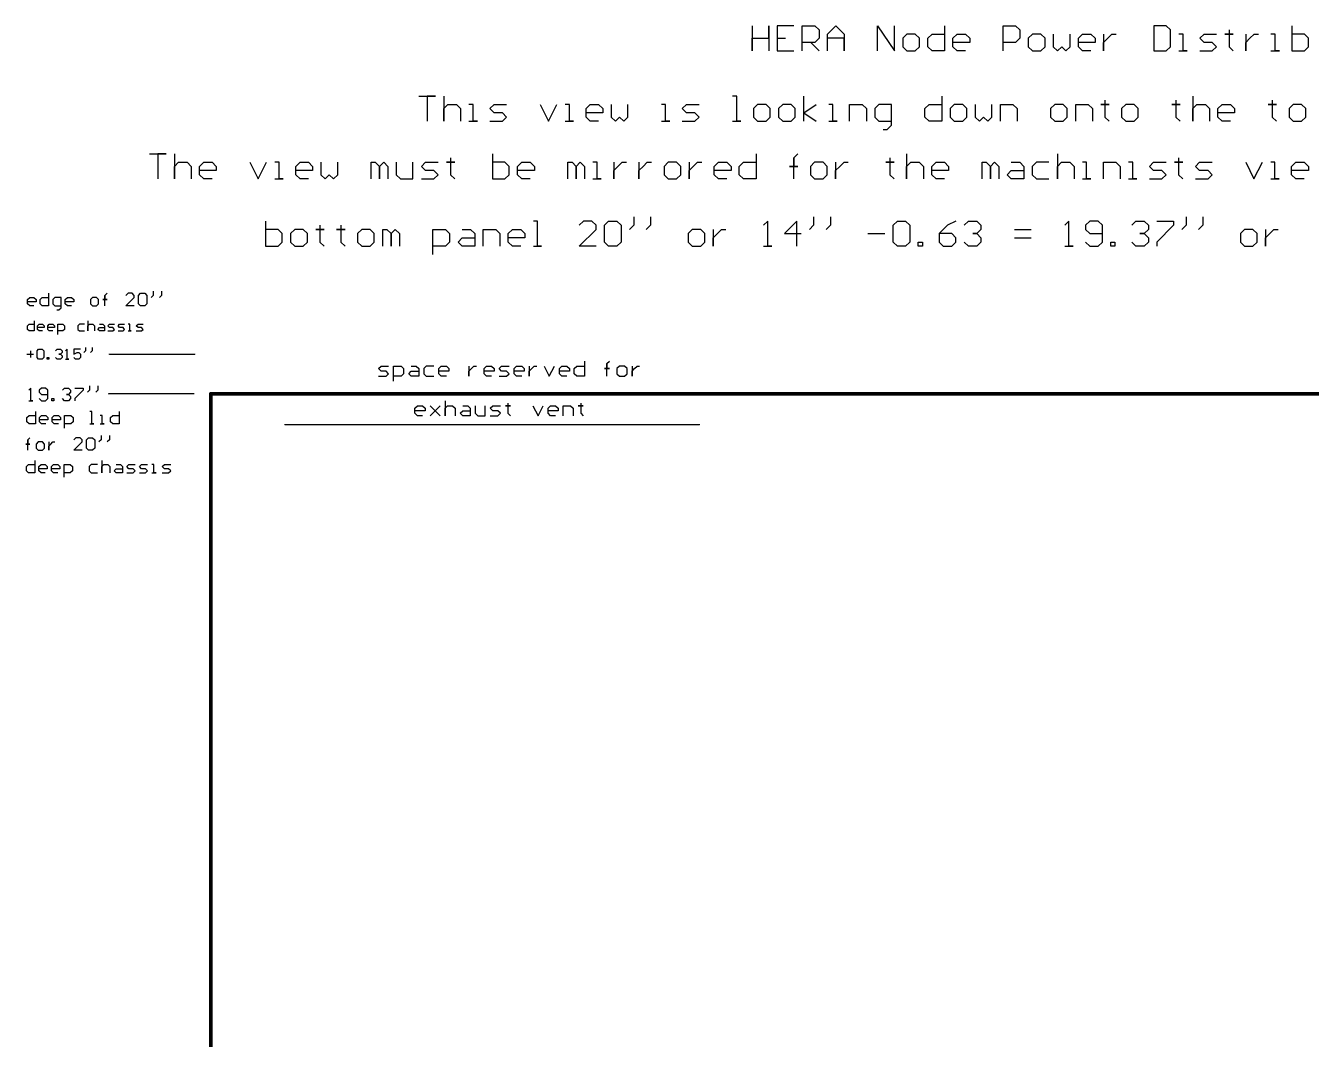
# Model space of a CAD drawing. Extents: x 0.1 to 22.4, y 0.2 to 24.3.
# Drawn here: x 0.53 to 10.76, y 16.23 to 24.3 of the extents above; entities that cross this region are included whole.
import ezdxf

# ---------------------------------------------------------------- set-up
doc = ezdxf.new("R2010")
doc.units = 0
doc.header["$MEASUREMENT"] = 0
doc.layers.add('MECHANICAL1', color=6, linetype='CONTINUOUS')
doc.layers.add('TOPOVERLAY', color=2, linetype='CONTINUOUS')

msp = doc.modelspace()

# ---------------------------------------------------------------- linework, layer by layer
at = {"layer": 'MECHANICAL1'}
for p, q in [((6.31, 24.3), (6.31, 24.1)), ((6.443, 24.2), (6.443, 24.3)), ((6.443, 24.3), (6.443, 24.1)), ((6.643, 24.3), (6.51, 24.3)), ((6.51, 24.3), (6.51, 24.1)), ((6.71, 24.1), (6.71, 24.3)), ((6.71, 24.3), (6.81, 24.3)), ((6.81, 24.3), (6.843, 24.267)), ((6.843, 24.267), (6.843, 24.2)), ((6.91, 24.233), (6.976, 24.3)), ((6.976, 24.3), (7.043, 24.233)), ((7.31, 24.1), (7.31, 24.3)), ((7.31, 24.3), (7.443, 24.1)), ((7.443, 24.1), (7.443, 24.3)), ((7.843, 24.3), (7.843, 24.1)), ((8.309, 24.1), (8.309, 24.3)), ((8.309, 24.3), (8.409, 24.3)), ((8.409, 24.3), (8.443, 24.267)), ((8.443, 24.267), (8.443, 24.2)), ((9.509, 24.3), (9.509, 24.1)), ((9.609, 24.3), (9.509, 24.3)), ((9.642, 24.267), (9.609, 24.3)), ((9.642, 24.133), (9.642, 24.267)), ((10.109, 24.267), (10.109, 24.233)), ((10.609, 24.3), (10.609, 24.1)), ((6.31, 24.1), (6.31, 24.2)), ((6.31, 24.2), (6.443, 24.2)), ((6.51, 24.2), (6.577, 24.2)), ((6.81, 24.167), (6.71, 24.167)), ((6.777, 24.167), (6.843, 24.1)), ((6.843, 24.2), (6.81, 24.167)), ((6.91, 24.1), (6.91, 24.233)), ((7.043, 24.2), (6.91, 24.2)), ((7.043, 24.233), (7.043, 24.1)), ((7.043, 24.1), (7.043, 24.2)), ((7.543, 24.233), (7.51, 24.2)), ((7.51, 24.2), (7.51, 24.133)), ((7.61, 24.233), (7.543, 24.233)), ((7.643, 24.2), (7.61, 24.233)), ((7.643, 24.133), (7.643, 24.2)), ((7.71, 24.2), (7.743, 24.233)), ((7.71, 24.133), (7.71, 24.2)), ((7.743, 24.233), (7.843, 24.233)), ((7.909, 24.2), (7.943, 24.233)), ((7.909, 24.133), (7.909, 24.2)), ((8.043, 24.167), (7.909, 24.167)), ((7.943, 24.233), (8.009, 24.233)), ((8.009, 24.233), (8.043, 24.2)), ((8.043, 24.2), (8.043, 24.167)), ((8.409, 24.167), (8.309, 24.167)), ((8.443, 24.2), (8.409, 24.167)), ((8.543, 24.233), (8.509, 24.2)), ((8.509, 24.2), (8.509, 24.133)), ((8.609, 24.233), (8.543, 24.233)), ((8.643, 24.2), (8.609, 24.233)), ((8.643, 24.133), (8.643, 24.2)), ((8.709, 24.233), (8.709, 24.133)), ((8.843, 24.133), (8.843, 24.233)), ((8.909, 24.2), (8.942, 24.233)), ((8.909, 24.133), (8.909, 24.2)), ((9.042, 24.167), (8.909, 24.167)), ((8.942, 24.233), (9.009, 24.233)), ((9.009, 24.233), (9.042, 24.2)), ((9.042, 24.2), (9.042, 24.167)), ((9.109, 24.233), (9.109, 24.1)), ((9.109, 24.167), (9.142, 24.2)), ((9.109, 24.1), (9.109, 24.167)), ((9.142, 24.2), (9.176, 24.233)), ((9.176, 24.233), (9.209, 24.233)), ((9.742, 24.233), (9.709, 24.233)), ((9.742, 24.1), (9.742, 24.233)), ((9.876, 24.2), (9.909, 24.233)), ((9.909, 24.167), (9.876, 24.2)), ((9.909, 24.233), (10.009, 24.233)), ((9.975, 24.167), (9.909, 24.167)), ((10.009, 24.133), (9.975, 24.167)), ((10.109, 24.233), (10.075, 24.233)), ((10.075, 24.233), (10.142, 24.233)), ((10.142, 24.233), (10.109, 24.233)), ((10.109, 24.233), (10.109, 24.133)), ((10.242, 24.233), (10.242, 24.1)), ((10.242, 24.167), (10.275, 24.2)), ((10.242, 24.1), (10.242, 24.167)), ((10.275, 24.2), (10.309, 24.233)), ((10.309, 24.233), (10.342, 24.233)), ((10.475, 24.233), (10.442, 24.233)), ((10.475, 24.1), (10.475, 24.233)), ((10.709, 24.233), (10.609, 24.233)), ((10.742, 24.2), (10.709, 24.233)), ((10.742, 24.167), (10.742, 24.2)), ((10.742, 24.133), (10.742, 24.167)), ((6.51, 24.1), (6.643, 24.1)), ((7.51, 24.133), (7.543, 24.1)), ((7.543, 24.1), (7.61, 24.1)), ((7.61, 24.1), (7.643, 24.133)), ((7.743, 24.1), (7.71, 24.133)), ((7.843, 24.1), (7.743, 24.1)), ((7.943, 24.1), (7.909, 24.133)), ((8.009, 24.1), (7.943, 24.1)), ((8.509, 24.133), (8.543, 24.1)), ((8.543, 24.1), (8.609, 24.1)), ((8.609, 24.1), (8.643, 24.133)), ((8.709, 24.133), (8.743, 24.1)), ((8.743, 24.1), (8.776, 24.133)), ((8.776, 24.133), (8.809, 24.1)), ((8.809, 24.1), (8.843, 24.133)), ((8.942, 24.1), (8.909, 24.133)), ((9.009, 24.1), (8.942, 24.1)), ((9.509, 24.1), (9.609, 24.1)), ((9.609, 24.1), (9.642, 24.133)), ((9.709, 24.1), (9.776, 24.1)), ((9.776, 24.1), (9.742, 24.1)), ((9.876, 24.1), (9.975, 24.1)), ((9.975, 24.1), (10.009, 24.133)), ((10.109, 24.133), (10.142, 24.1)), ((10.442, 24.1), (10.509, 24.1)), ((10.509, 24.1), (10.475, 24.1)), ((10.609, 24.1), (10.709, 24.1)), ((10.709, 24.1), (10.742, 24.133)), ((3.655, 23.74), (3.788, 23.74)), ((3.788, 23.74), (3.722, 23.74)), ((3.722, 23.74), (3.722, 23.54)), ((3.855, 23.74), (3.855, 23.54)), ((3.855, 23.64), (3.888, 23.673)), ((3.888, 23.673), (3.955, 23.673)), ((3.955, 23.673), (3.988, 23.64)), ((4.088, 23.673), (4.055, 23.673)), ((4.088, 23.54), (4.088, 23.673)), ((4.221, 23.64), (4.255, 23.673)), ((4.255, 23.673), (4.355, 23.673)), ((4.621, 23.673), (4.688, 23.54)), ((4.688, 23.54), (4.755, 23.673)), ((4.855, 23.673), (4.821, 23.673)), ((4.855, 23.54), (4.855, 23.673)), ((4.988, 23.64), (5.021, 23.673)), ((5.021, 23.673), (5.088, 23.673)), ((5.088, 23.673), (5.121, 23.64)), ((5.188, 23.673), (5.188, 23.573)), ((5.321, 23.573), (5.321, 23.673)), ((5.621, 23.673), (5.588, 23.673)), ((5.621, 23.54), (5.621, 23.673)), ((5.754, 23.64), (5.788, 23.673)), ((5.788, 23.673), (5.888, 23.673)), ((6.188, 23.74), (6.154, 23.74)), ((6.188, 23.54), (6.188, 23.74)), ((6.354, 23.673), (6.321, 23.64)), ((6.421, 23.673), (6.354, 23.673)), ((6.454, 23.64), (6.421, 23.673)), ((6.554, 23.673), (6.521, 23.64)), ((6.621, 23.673), (6.554, 23.673)), ((6.654, 23.64), (6.621, 23.673)), ((6.721, 23.54), (6.721, 23.74)), ((6.721, 23.607), (6.821, 23.673)), ((6.954, 23.673), (6.921, 23.673)), ((6.954, 23.54), (6.954, 23.673)), ((7.087, 23.54), (7.087, 23.673)), ((7.087, 23.673), (7.187, 23.673)), ((7.187, 23.673), (7.221, 23.64)), ((7.32, 23.673), (7.287, 23.64)), ((7.42, 23.673), (7.32, 23.673)), ((7.42, 23.507), (7.42, 23.673)), ((7.687, 23.64), (7.72, 23.673)), ((7.72, 23.673), (7.82, 23.673)), ((7.82, 23.74), (7.82, 23.54)), ((7.92, 23.673), (7.887, 23.64)), ((7.987, 23.673), (7.92, 23.673)), ((8.02, 23.64), (7.987, 23.673)), ((8.087, 23.673), (8.087, 23.573)), ((8.22, 23.573), (8.22, 23.673)), ((8.287, 23.54), (8.287, 23.673)), ((8.287, 23.673), (8.387, 23.673)), ((8.387, 23.673), (8.42, 23.64)), ((8.72, 23.673), (8.687, 23.64)), ((8.787, 23.673), (8.72, 23.673)), ((8.82, 23.64), (8.787, 23.673)), ((8.887, 23.54), (8.887, 23.673)), ((8.887, 23.673), (8.987, 23.673)), ((8.987, 23.673), (9.02, 23.64)), ((9.12, 23.673), (9.087, 23.673)), ((9.087, 23.673), (9.153, 23.673)), ((9.12, 23.707), (9.12, 23.673)), ((9.153, 23.673), (9.12, 23.673)), ((9.12, 23.673), (9.12, 23.573)), ((9.287, 23.673), (9.253, 23.64)), ((9.353, 23.673), (9.287, 23.673)), ((9.386, 23.64), (9.353, 23.673)), ((9.686, 23.673), (9.653, 23.673)), ((9.653, 23.673), (9.72, 23.673)), ((9.686, 23.707), (9.686, 23.673)), ((9.72, 23.673), (9.686, 23.673)), ((9.686, 23.673), (9.686, 23.573)), ((9.82, 23.74), (9.82, 23.54)), ((9.82, 23.64), (9.853, 23.673)), ((9.853, 23.673), (9.92, 23.673)), ((9.92, 23.673), (9.953, 23.64)), ((10.02, 23.64), (10.053, 23.673)), ((10.053, 23.673), (10.12, 23.673)), ((10.12, 23.673), (10.153, 23.64)), ((10.453, 23.673), (10.419, 23.673)), ((10.419, 23.673), (10.486, 23.673)), ((10.453, 23.707), (10.453, 23.673)), ((10.486, 23.673), (10.453, 23.673)), ((10.453, 23.673), (10.453, 23.573)), ((10.619, 23.673), (10.586, 23.64)), ((10.686, 23.673), (10.619, 23.673)), ((10.719, 23.64), (10.686, 23.673)), ((3.855, 23.54), (3.855, 23.64)), ((3.988, 23.64), (3.988, 23.54)), ((4.255, 23.607), (4.221, 23.64)), ((4.321, 23.607), (4.255, 23.607)), ((4.355, 23.573), (4.321, 23.607)), ((4.321, 23.54), (4.355, 23.573)), ((4.988, 23.573), (4.988, 23.64)), ((5.121, 23.607), (4.988, 23.607)), ((5.021, 23.54), (4.988, 23.573)), ((5.121, 23.64), (5.121, 23.607)), ((5.188, 23.573), (5.221, 23.54)), ((5.221, 23.54), (5.254, 23.573)), ((5.254, 23.573), (5.288, 23.54)), ((5.288, 23.54), (5.321, 23.573)), ((5.788, 23.607), (5.754, 23.64)), ((5.854, 23.607), (5.788, 23.607)), ((5.888, 23.573), (5.854, 23.607)), ((5.854, 23.54), (5.888, 23.573)), ((6.321, 23.64), (6.321, 23.573)), ((6.321, 23.573), (6.354, 23.54)), ((6.421, 23.54), (6.454, 23.573)), ((6.454, 23.573), (6.454, 23.64)), ((6.521, 23.64), (6.521, 23.573)), ((6.521, 23.573), (6.554, 23.54)), ((6.621, 23.54), (6.654, 23.573)), ((6.654, 23.573), (6.654, 23.64)), ((6.721, 23.607), (6.821, 23.54)), ((7.221, 23.64), (7.221, 23.54)), ((7.287, 23.64), (7.287, 23.573)), ((7.287, 23.573), (7.32, 23.54)), ((7.687, 23.573), (7.687, 23.64)), ((7.72, 23.54), (7.687, 23.573)), ((7.887, 23.64), (7.887, 23.573)), ((7.887, 23.573), (7.92, 23.54)), ((7.987, 23.54), (8.02, 23.573)), ((8.02, 23.573), (8.02, 23.64)), ((8.087, 23.573), (8.12, 23.54)), ((8.12, 23.54), (8.154, 23.573)), ((8.154, 23.573), (8.187, 23.54)), ((8.187, 23.54), (8.22, 23.573)), ((8.42, 23.64), (8.42, 23.54)), ((8.687, 23.64), (8.687, 23.573)), ((8.687, 23.573), (8.72, 23.54)), ((8.787, 23.54), (8.82, 23.573)), ((8.82, 23.573), (8.82, 23.64)), ((9.02, 23.64), (9.02, 23.54)), ((9.12, 23.573), (9.153, 23.54)), ((9.253, 23.64), (9.253, 23.573)), ((9.253, 23.573), (9.287, 23.54)), ((9.353, 23.54), (9.386, 23.573)), ((9.386, 23.573), (9.386, 23.64)), ((9.686, 23.573), (9.72, 23.54)), ((9.82, 23.54), (9.82, 23.64)), ((9.953, 23.64), (9.953, 23.54)), ((10.02, 23.573), (10.02, 23.64)), ((10.153, 23.607), (10.02, 23.607)), ((10.053, 23.54), (10.02, 23.573)), ((10.153, 23.64), (10.153, 23.607)), ((10.453, 23.573), (10.486, 23.54)), ((10.586, 23.64), (10.586, 23.573)), ((10.586, 23.573), (10.619, 23.54)), ((10.686, 23.54), (10.719, 23.573)), ((10.719, 23.573), (10.719, 23.64)), ((4.055, 23.54), (4.122, 23.54)), ((4.122, 23.54), (4.088, 23.54)), ((4.221, 23.54), (4.321, 23.54)), ((4.821, 23.54), (4.888, 23.54)), ((4.888, 23.54), (4.855, 23.54)), ((5.088, 23.54), (5.021, 23.54)), ((5.588, 23.54), (5.654, 23.54)), ((5.654, 23.54), (5.621, 23.54)), ((5.754, 23.54), (5.854, 23.54)), ((6.154, 23.54), (6.221, 23.54)), ((6.221, 23.54), (6.188, 23.54)), ((6.354, 23.54), (6.421, 23.54)), ((6.554, 23.54), (6.621, 23.54)), ((6.921, 23.54), (6.987, 23.54)), ((6.987, 23.54), (6.954, 23.54)), ((7.32, 23.54), (7.42, 23.54)), ((7.354, 23.473), (7.387, 23.473)), ((7.387, 23.473), (7.42, 23.507)), ((7.82, 23.54), (7.72, 23.54)), ((7.92, 23.54), (7.987, 23.54)), ((8.72, 23.54), (8.787, 23.54)), ((9.287, 23.54), (9.353, 23.54)), ((10.12, 23.54), (10.053, 23.54)), ((10.619, 23.54), (10.686, 23.54)), ((1.51, 23.28), (1.643, 23.28)), ((1.643, 23.28), (1.577, 23.28)), ((1.577, 23.28), (1.577, 23.08)), ((1.71, 23.28), (1.71, 23.08)), ((3.909, 23.247), (3.909, 23.213)), ((4.242, 23.28), (4.242, 23.08)), ((6.342, 23.28), (6.342, 23.08)), ((6.642, 23.247), (6.675, 23.28)), ((6.642, 23.08), (6.642, 23.247)), ((6.642, 23.247), (6.642, 23.18)), ((6.642, 23.18), (6.642, 23.247)), ((7.408, 23.247), (7.408, 23.213)), ((7.541, 23.28), (7.541, 23.08)), ((8.741, 23.28), (8.741, 23.08)), ((9.707, 23.247), (9.707, 23.213)), ((1.71, 23.18), (1.743, 23.213)), ((1.71, 23.08), (1.71, 23.18)), ((1.743, 23.213), (1.81, 23.213)), ((1.81, 23.213), (1.843, 23.18)), ((1.843, 23.18), (1.843, 23.08)), ((1.91, 23.18), (1.943, 23.213)), ((1.91, 23.113), (1.91, 23.18)), ((2.043, 23.147), (1.91, 23.147)), ((1.943, 23.213), (2.01, 23.213)), ((2.01, 23.213), (2.043, 23.18)), ((2.043, 23.18), (2.043, 23.147)), ((2.31, 23.213), (2.376, 23.08)), ((2.376, 23.08), (2.443, 23.213)), ((2.543, 23.213), (2.51, 23.213)), ((2.543, 23.08), (2.543, 23.213)), ((2.676, 23.18), (2.71, 23.213)), ((2.676, 23.113), (2.676, 23.18)), ((2.81, 23.147), (2.676, 23.147)), ((2.71, 23.213), (2.776, 23.213)), ((2.776, 23.213), (2.81, 23.18)), ((2.81, 23.18), (2.81, 23.147)), ((2.876, 23.213), (2.876, 23.113)), ((3.01, 23.113), (3.01, 23.213)), ((3.276, 23.08), (3.276, 23.213)), ((3.276, 23.213), (3.309, 23.213)), ((3.309, 23.213), (3.343, 23.18)), ((3.343, 23.18), (3.376, 23.213)), ((3.343, 23.18), (3.343, 23.08)), ((3.343, 23.08), (3.343, 23.18)), ((3.376, 23.213), (3.409, 23.18)), ((3.409, 23.18), (3.409, 23.08)), ((3.476, 23.213), (3.476, 23.113)), ((3.609, 23.08), (3.609, 23.213)), ((3.676, 23.18), (3.709, 23.213)), ((3.709, 23.147), (3.676, 23.18)), ((3.709, 23.213), (3.809, 23.213)), ((3.776, 23.147), (3.709, 23.147)), ((3.809, 23.113), (3.776, 23.147)), ((3.909, 23.213), (3.876, 23.213)), ((3.876, 23.213), (3.943, 23.213)), ((3.943, 23.213), (3.909, 23.213)), ((3.909, 23.213), (3.909, 23.113)), ((4.342, 23.213), (4.242, 23.213)), ((4.376, 23.18), (4.342, 23.213)), ((4.376, 23.147), (4.376, 23.18)), ((4.376, 23.113), (4.376, 23.147)), ((4.442, 23.18), (4.476, 23.213)), ((4.442, 23.113), (4.442, 23.18)), ((4.576, 23.147), (4.442, 23.147)), ((4.476, 23.213), (4.542, 23.213)), ((4.542, 23.213), (4.576, 23.18)), ((4.576, 23.18), (4.576, 23.147)), ((4.842, 23.08), (4.842, 23.213)), ((4.842, 23.213), (4.876, 23.213)), ((4.876, 23.213), (4.909, 23.18)), ((4.909, 23.18), (4.942, 23.213)), ((4.909, 23.18), (4.909, 23.08)), ((4.909, 23.08), (4.909, 23.18)), ((4.942, 23.213), (4.976, 23.18)), ((4.976, 23.18), (4.976, 23.08)), ((5.076, 23.213), (5.042, 23.213)), ((5.076, 23.08), (5.076, 23.213)), ((5.209, 23.213), (5.209, 23.08)), ((5.209, 23.147), (5.242, 23.18)), ((5.209, 23.08), (5.209, 23.147)), ((5.242, 23.18), (5.275, 23.213)), ((5.275, 23.213), (5.309, 23.213)), ((5.409, 23.213), (5.409, 23.08)), ((5.409, 23.147), (5.442, 23.18)), ((5.409, 23.08), (5.409, 23.147)), ((5.442, 23.18), (5.475, 23.213)), ((5.475, 23.213), (5.509, 23.213)), ((5.642, 23.213), (5.609, 23.18)), ((5.609, 23.18), (5.609, 23.113)), ((5.709, 23.213), (5.642, 23.213)), ((5.742, 23.18), (5.709, 23.213)), ((5.742, 23.113), (5.742, 23.18)), ((5.809, 23.213), (5.809, 23.08)), ((5.809, 23.147), (5.842, 23.18)), ((5.809, 23.08), (5.809, 23.147)), ((5.842, 23.18), (5.875, 23.213)), ((5.875, 23.213), (5.909, 23.213)), ((6.009, 23.18), (6.042, 23.213)), ((6.009, 23.113), (6.009, 23.18)), ((6.142, 23.147), (6.009, 23.147)), ((6.042, 23.213), (6.109, 23.213)), ((6.109, 23.213), (6.142, 23.18)), ((6.142, 23.18), (6.142, 23.147)), ((6.208, 23.18), (6.242, 23.213)), ((6.208, 23.113), (6.208, 23.18)), ((6.242, 23.213), (6.342, 23.213)), ((6.642, 23.18), (6.608, 23.18)), ((6.608, 23.18), (6.675, 23.18)), ((6.675, 23.18), (6.642, 23.18)), ((6.808, 23.213), (6.775, 23.18)), ((6.775, 23.18), (6.775, 23.113)), ((6.875, 23.213), (6.808, 23.213)), ((6.908, 23.18), (6.875, 23.213)), ((6.908, 23.113), (6.908, 23.18)), ((6.975, 23.213), (6.975, 23.08)), ((6.975, 23.147), (7.008, 23.18)), ((6.975, 23.08), (6.975, 23.147)), ((7.008, 23.18), (7.042, 23.213)), ((7.042, 23.213), (7.075, 23.213)), ((7.408, 23.213), (7.375, 23.213)), ((7.375, 23.213), (7.441, 23.213)), ((7.441, 23.213), (7.408, 23.213)), ((7.408, 23.213), (7.408, 23.113)), ((7.541, 23.18), (7.575, 23.213)), ((7.541, 23.08), (7.541, 23.18)), ((7.575, 23.213), (7.641, 23.213)), ((7.641, 23.213), (7.675, 23.18)), ((7.675, 23.18), (7.675, 23.08)), ((7.741, 23.18), (7.775, 23.213)), ((7.741, 23.113), (7.741, 23.18)), ((7.875, 23.147), (7.741, 23.147)), ((7.775, 23.213), (7.841, 23.213)), ((7.841, 23.213), (7.875, 23.18)), ((7.875, 23.18), (7.875, 23.147)), ((8.141, 23.08), (8.141, 23.213)), ((8.141, 23.213), (8.175, 23.213)), ((8.175, 23.213), (8.208, 23.18)), ((8.208, 23.18), (8.241, 23.213)), ((8.208, 23.18), (8.208, 23.08)), ((8.208, 23.08), (8.208, 23.18)), ((8.241, 23.213), (8.274, 23.18)), ((8.274, 23.18), (8.274, 23.08)), ((8.341, 23.113), (8.374, 23.147)), ((8.374, 23.213), (8.441, 23.213)), ((8.374, 23.147), (8.474, 23.147)), ((8.441, 23.213), (8.474, 23.18)), ((8.474, 23.18), (8.474, 23.08)), ((8.574, 23.213), (8.541, 23.18)), ((8.541, 23.18), (8.541, 23.113)), ((8.674, 23.213), (8.574, 23.213)), ((8.741, 23.18), (8.774, 23.213)), ((8.741, 23.08), (8.741, 23.18)), ((8.774, 23.213), (8.841, 23.213)), ((8.841, 23.213), (8.874, 23.18)), ((8.874, 23.18), (8.874, 23.08)), ((8.974, 23.213), (8.941, 23.213)), ((8.974, 23.08), (8.974, 23.213)), ((9.108, 23.08), (9.108, 23.213)), ((9.108, 23.213), (9.208, 23.213)), ((9.208, 23.213), (9.241, 23.18)), ((9.241, 23.18), (9.241, 23.08)), ((9.341, 23.213), (9.307, 23.213)), ((9.341, 23.08), (9.341, 23.213)), ((9.474, 23.18), (9.507, 23.213)), ((9.507, 23.147), (9.474, 23.18)), ((9.507, 23.213), (9.607, 23.213)), ((9.574, 23.147), (9.507, 23.147)), ((9.607, 23.113), (9.574, 23.147)), ((9.707, 23.213), (9.674, 23.213)), ((9.674, 23.213), (9.741, 23.213)), ((9.741, 23.213), (9.707, 23.213)), ((9.707, 23.213), (9.707, 23.113)), ((9.841, 23.18), (9.874, 23.213)), ((9.874, 23.147), (9.841, 23.18)), ((9.874, 23.213), (9.974, 23.213)), ((9.941, 23.147), (9.874, 23.147)), ((9.974, 23.113), (9.941, 23.147)), ((10.241, 23.213), (10.307, 23.08)), ((10.307, 23.08), (10.374, 23.213)), ((10.474, 23.213), (10.44, 23.213)), ((10.474, 23.08), (10.474, 23.213)), ((10.607, 23.18), (10.64, 23.213)), ((10.607, 23.113), (10.607, 23.18)), ((10.74, 23.147), (10.607, 23.147)), ((10.64, 23.213), (10.707, 23.213)), ((10.707, 23.213), (10.74, 23.18)), ((10.74, 23.18), (10.74, 23.147)), ((1.943, 23.08), (1.91, 23.113)), ((2.01, 23.08), (1.943, 23.08)), ((2.51, 23.08), (2.576, 23.08)), ((2.576, 23.08), (2.543, 23.08)), ((2.71, 23.08), (2.676, 23.113)), ((2.776, 23.08), (2.71, 23.08)), ((2.876, 23.113), (2.91, 23.08)), ((2.91, 23.08), (2.943, 23.113)), ((2.943, 23.113), (2.976, 23.08)), ((2.976, 23.08), (3.01, 23.113)), ((3.476, 23.113), (3.509, 23.08)), ((3.509, 23.08), (3.609, 23.08)), ((3.676, 23.08), (3.776, 23.08)), ((3.776, 23.08), (3.809, 23.113)), ((3.909, 23.113), (3.943, 23.08)), ((4.242, 23.08), (4.342, 23.08)), ((4.342, 23.08), (4.376, 23.113)), ((4.476, 23.08), (4.442, 23.113)), ((4.542, 23.08), (4.476, 23.08)), ((5.042, 23.08), (5.109, 23.08)), ((5.109, 23.08), (5.076, 23.08)), ((5.609, 23.113), (5.642, 23.08)), ((5.642, 23.08), (5.709, 23.08)), ((5.709, 23.08), (5.742, 23.113)), ((6.042, 23.08), (6.009, 23.113)), ((6.109, 23.08), (6.042, 23.08)), ((6.242, 23.08), (6.208, 23.113)), ((6.342, 23.08), (6.242, 23.08)), ((6.775, 23.113), (6.808, 23.08)), ((6.808, 23.08), (6.875, 23.08)), ((6.875, 23.08), (6.908, 23.113)), ((7.408, 23.113), (7.441, 23.08)), ((7.775, 23.08), (7.741, 23.113)), ((7.841, 23.08), (7.775, 23.08)), ((8.374, 23.08), (8.341, 23.113)), ((8.474, 23.08), (8.374, 23.08)), ((8.541, 23.113), (8.574, 23.08)), ((8.574, 23.08), (8.674, 23.08)), ((8.941, 23.08), (9.008, 23.08)), ((9.008, 23.08), (8.974, 23.08)), ((9.307, 23.08), (9.374, 23.08)), ((9.374, 23.08), (9.341, 23.08)), ((9.474, 23.08), (9.574, 23.08)), ((9.574, 23.08), (9.607, 23.113)), ((9.707, 23.113), (9.741, 23.08)), ((9.841, 23.08), (9.941, 23.08)), ((9.941, 23.08), (9.974, 23.113)), ((10.44, 23.08), (10.507, 23.08)), ((10.507, 23.08), (10.474, 23.08)), ((10.64, 23.08), (10.607, 23.113)), ((10.707, 23.08), (10.64, 23.08)), ((2.435, 22.745), (2.435, 22.545)), ((4.601, 22.745), (4.568, 22.745)), ((4.601, 22.545), (4.601, 22.745)), ((4.968, 22.745), (4.934, 22.712)), ((5.034, 22.745), (4.968, 22.745)), ((5.067, 22.712), (5.034, 22.745)), ((5.134, 22.712), (5.167, 22.745)), ((5.167, 22.745), (5.234, 22.745)), ((5.234, 22.745), (5.267, 22.712)), ((5.367, 22.778), (5.367, 22.712)), ((5.501, 22.778), (5.501, 22.712)), ((6.434, 22.745), (6.4, 22.712)), ((6.434, 22.545), (6.434, 22.745)), ((6.667, 22.745), (6.567, 22.645)), ((6.667, 22.545), (6.667, 22.745)), ((6.8, 22.778), (6.8, 22.712)), ((6.934, 22.778), (6.934, 22.712)), ((7.433, 22.712), (7.467, 22.745)), ((7.467, 22.745), (7.533, 22.745)), ((7.533, 22.745), (7.567, 22.712)), ((7.933, 22.745), (7.867, 22.712)), ((8, 22.712), (8.033, 22.745)), ((8.033, 22.745), (8.1, 22.745)), ((8.1, 22.745), (8.133, 22.712)), ((8.833, 22.745), (8.8, 22.712)), ((8.833, 22.545), (8.833, 22.745)), ((9, 22.745), (8.966, 22.712)), ((9.066, 22.745), (9, 22.745)), ((9.1, 22.712), (9.066, 22.745)), ((9.333, 22.712), (9.366, 22.745)), ((9.366, 22.745), (9.433, 22.745)), ((9.433, 22.745), (9.466, 22.712)), ((9.533, 22.745), (9.666, 22.745)), ((9.666, 22.745), (9.666, 22.712)), ((9.766, 22.778), (9.766, 22.712)), ((9.899, 22.778), (9.899, 22.712)), ((2.535, 22.678), (2.435, 22.678)), ((2.568, 22.645), (2.535, 22.678)), ((2.568, 22.612), (2.568, 22.645)), ((2.668, 22.678), (2.635, 22.645)), ((2.635, 22.645), (2.635, 22.578)), ((2.735, 22.678), (2.668, 22.678)), ((2.768, 22.645), (2.735, 22.678)), ((2.768, 22.578), (2.768, 22.645)), ((2.868, 22.678), (2.835, 22.678)), ((2.835, 22.678), (2.902, 22.678)), ((2.868, 22.712), (2.868, 22.678)), ((2.902, 22.678), (2.868, 22.678)), ((2.868, 22.678), (2.868, 22.578)), ((3.035, 22.678), (3.001, 22.678)), ((3.001, 22.678), (3.068, 22.678)), ((3.035, 22.712), (3.035, 22.678)), ((3.068, 22.678), (3.035, 22.678)), ((3.035, 22.678), (3.035, 22.578)), ((3.201, 22.678), (3.168, 22.645)), ((3.168, 22.645), (3.168, 22.578)), ((3.268, 22.678), (3.201, 22.678)), ((3.301, 22.645), (3.268, 22.678)), ((3.301, 22.578), (3.301, 22.645)), ((3.368, 22.545), (3.368, 22.678)), ((3.368, 22.678), (3.401, 22.678)), ((3.401, 22.678), (3.435, 22.645)), ((3.435, 22.645), (3.468, 22.678)), ((3.435, 22.645), (3.435, 22.545)), ((3.435, 22.545), (3.435, 22.645)), ((3.468, 22.678), (3.501, 22.645)), ((3.501, 22.645), (3.501, 22.545)), ((3.768, 22.478), (3.768, 22.678)), ((3.768, 22.678), (3.868, 22.678)), ((3.868, 22.678), (3.901, 22.645)), ((3.901, 22.645), (3.901, 22.578)), ((4.001, 22.678), (4.068, 22.678)), ((4.068, 22.678), (4.101, 22.645)), ((4.101, 22.645), (4.101, 22.545)), ((4.168, 22.545), (4.168, 22.678)), ((4.168, 22.678), (4.268, 22.678)), ((4.268, 22.678), (4.301, 22.645)), ((4.301, 22.645), (4.301, 22.545)), ((4.368, 22.645), (4.401, 22.678)), ((4.368, 22.578), (4.368, 22.645)), ((4.401, 22.678), (4.468, 22.678)), ((4.468, 22.678), (4.501, 22.645)), ((4.501, 22.645), (4.501, 22.612)), ((4.934, 22.545), (5.067, 22.678)), ((5.067, 22.678), (5.067, 22.712)), ((5.134, 22.578), (5.134, 22.712)), ((5.267, 22.712), (5.267, 22.578)), ((5.367, 22.712), (5.334, 22.678)), ((5.501, 22.712), (5.467, 22.678)), ((5.834, 22.678), (5.801, 22.645)), ((5.801, 22.645), (5.801, 22.578)), ((5.901, 22.678), (5.834, 22.678)), ((5.934, 22.645), (5.901, 22.678)), ((5.934, 22.578), (5.934, 22.645)), ((6.001, 22.678), (6.001, 22.545)), ((6.001, 22.612), (6.034, 22.645)), ((6.034, 22.645), (6.067, 22.678)), ((6.067, 22.678), (6.1, 22.678)), ((6.567, 22.645), (6.7, 22.645)), ((6.8, 22.712), (6.767, 22.678)), ((6.934, 22.712), (6.9, 22.678)), ((7.233, 22.645), (7.367, 22.645)), ((7.433, 22.578), (7.433, 22.712)), ((7.567, 22.712), (7.567, 22.578)), ((7.867, 22.712), (7.8, 22.645)), ((7.8, 22.645), (7.8, 22.578)), ((7.9, 22.645), (7.8, 22.645)), ((7.933, 22.612), (7.9, 22.645)), ((8.1, 22.645), (8.067, 22.645)), ((8.067, 22.645), (8.1, 22.645)), ((8.133, 22.678), (8.1, 22.645)), ((8.1, 22.645), (8.133, 22.612)), ((8.133, 22.712), (8.133, 22.678)), ((8.4, 22.678), (8.533, 22.678)), ((8.966, 22.712), (8.966, 22.678)), ((8.966, 22.678), (9, 22.645)), ((9, 22.645), (9.1, 22.645)), ((9.1, 22.578), (9.1, 22.712)), ((9.433, 22.645), (9.399, 22.645)), ((9.399, 22.645), (9.433, 22.645)), ((9.466, 22.678), (9.433, 22.645)), ((9.433, 22.645), (9.466, 22.612)), ((9.466, 22.712), (9.466, 22.678)), ((9.666, 22.712), (9.533, 22.578)), ((9.766, 22.712), (9.733, 22.678)), ((9.899, 22.712), (9.866, 22.678)), ((10.232, 22.678), (10.199, 22.645)), ((10.199, 22.645), (10.199, 22.578)), ((10.299, 22.678), (10.232, 22.678)), ((10.332, 22.645), (10.299, 22.678)), ((10.332, 22.578), (10.332, 22.645)), ((10.399, 22.678), (10.399, 22.545)), ((10.399, 22.612), (10.432, 22.645)), ((10.432, 22.645), (10.466, 22.678)), ((10.466, 22.678), (10.499, 22.678)), ((2.435, 22.545), (2.535, 22.545)), ((2.535, 22.545), (2.568, 22.578)), ((2.568, 22.578), (2.568, 22.612)), ((2.635, 22.578), (2.668, 22.545)), ((2.668, 22.545), (2.735, 22.545)), ((2.735, 22.545), (2.768, 22.578)), ((2.868, 22.578), (2.902, 22.545)), ((3.035, 22.578), (3.068, 22.545)), ((3.168, 22.578), (3.201, 22.545)), ((3.201, 22.545), (3.268, 22.545)), ((3.268, 22.545), (3.301, 22.578)), ((3.868, 22.545), (3.768, 22.545)), ((3.901, 22.578), (3.868, 22.545)), ((3.968, 22.578), (4.001, 22.612)), ((4.001, 22.545), (3.968, 22.578)), ((4.001, 22.612), (4.101, 22.612)), ((4.101, 22.545), (4.001, 22.545)), ((4.501, 22.612), (4.368, 22.612)), ((4.401, 22.545), (4.368, 22.578)), ((4.468, 22.545), (4.401, 22.545)), ((4.568, 22.545), (4.634, 22.545)), ((4.634, 22.545), (4.601, 22.545)), ((5.067, 22.545), (4.934, 22.545)), ((5.167, 22.545), (5.134, 22.578)), ((5.234, 22.545), (5.167, 22.545)), ((5.267, 22.578), (5.234, 22.545)), ((5.801, 22.578), (5.834, 22.545)), ((5.834, 22.545), (5.901, 22.545)), ((5.901, 22.545), (5.934, 22.578)), ((6.001, 22.545), (6.001, 22.612)), ((6.4, 22.545), (6.467, 22.545)), ((6.467, 22.545), (6.434, 22.545)), ((7.467, 22.545), (7.433, 22.578)), ((7.533, 22.545), (7.467, 22.545)), ((7.567, 22.578), (7.533, 22.545)), ((7.633, 22.545), (7.633, 22.578)), ((7.633, 22.578), (7.667, 22.578)), ((7.667, 22.545), (7.633, 22.545)), ((7.667, 22.578), (7.667, 22.545)), ((7.8, 22.578), (7.833, 22.545)), ((7.833, 22.545), (7.9, 22.545)), ((7.9, 22.545), (7.933, 22.578)), ((7.933, 22.578), (7.933, 22.612)), ((8.033, 22.545), (8, 22.578)), ((8.1, 22.545), (8.033, 22.545)), ((8.133, 22.578), (8.1, 22.545)), ((8.133, 22.612), (8.133, 22.578)), ((8.4, 22.612), (8.533, 22.612)), ((8.8, 22.545), (8.866, 22.545)), ((8.866, 22.545), (8.833, 22.545)), ((8.966, 22.578), (9, 22.545)), ((9, 22.545), (9.066, 22.545)), ((9.066, 22.545), (9.1, 22.578)), ((9.166, 22.545), (9.166, 22.578)), ((9.166, 22.578), (9.199, 22.578)), ((9.199, 22.545), (9.166, 22.545)), ((9.199, 22.578), (9.199, 22.545)), ((9.366, 22.545), (9.333, 22.578)), ((9.433, 22.545), (9.366, 22.545)), ((9.466, 22.578), (9.433, 22.545)), ((9.466, 22.612), (9.466, 22.578)), ((9.533, 22.578), (9.533, 22.545)), ((10.199, 22.578), (10.232, 22.545)), ((10.232, 22.545), (10.299, 22.545)), ((10.299, 22.545), (10.332, 22.578)), ((10.399, 22.545), (10.399, 22.612)), ((0.54, 22.12), (0.557, 22.137)), ((0.54, 22.087), (0.54, 22.12)), ((0.557, 22.137), (0.59, 22.137)), ((0.59, 22.137), (0.607, 22.12)), ((0.607, 22.12), (0.607, 22.103)), ((0.64, 22.12), (0.657, 22.137)), ((0.64, 22.087), (0.64, 22.12)), ((0.657, 22.137), (0.707, 22.137)), ((0.707, 22.17), (0.707, 22.07)), ((0.757, 22.137), (0.74, 22.12)), ((0.74, 22.12), (0.74, 22.087)), ((0.807, 22.137), (0.757, 22.137)), ((0.807, 22.053), (0.807, 22.137)), ((0.84, 22.12), (0.857, 22.137)), ((0.84, 22.087), (0.84, 22.12)), ((0.857, 22.137), (0.89, 22.137)), ((0.89, 22.137), (0.907, 22.12)), ((0.907, 22.12), (0.907, 22.103)), ((1.056, 22.137), (1.04, 22.12)), ((1.04, 22.12), (1.04, 22.087)), ((1.09, 22.137), (1.056, 22.137)), ((1.106, 22.12), (1.09, 22.137)), ((1.106, 22.087), (1.106, 22.12)), ((1.156, 22.12), (1.14, 22.12)), ((1.14, 22.12), (1.173, 22.12)), ((1.156, 22.153), (1.173, 22.17)), ((1.156, 22.07), (1.156, 22.153)), ((1.156, 22.153), (1.156, 22.12)), ((1.156, 22.12), (1.156, 22.153)), ((1.173, 22.12), (1.156, 22.12)), ((1.34, 22.17), (1.323, 22.153)), ((1.323, 22.07), (1.39, 22.137)), ((1.373, 22.17), (1.34, 22.17)), ((1.39, 22.153), (1.373, 22.17)), ((1.39, 22.137), (1.39, 22.153)), ((1.423, 22.153), (1.44, 22.17)), ((1.423, 22.087), (1.423, 22.153)), ((1.44, 22.17), (1.473, 22.17)), ((1.473, 22.17), (1.49, 22.153)), ((1.49, 22.153), (1.49, 22.087)), ((1.54, 22.153), (1.523, 22.137)), ((1.54, 22.187), (1.54, 22.153)), ((1.606, 22.153), (1.59, 22.137)), ((1.606, 22.187), (1.606, 22.153)), ((0.607, 22.103), (0.54, 22.103)), ((0.557, 22.07), (0.54, 22.087)), ((0.59, 22.07), (0.557, 22.07)), ((0.657, 22.07), (0.64, 22.087)), ((0.707, 22.07), (0.657, 22.07)), ((0.74, 22.087), (0.757, 22.07)), ((0.757, 22.07), (0.807, 22.07)), ((0.773, 22.037), (0.79, 22.037)), ((0.79, 22.037), (0.807, 22.053)), ((0.907, 22.103), (0.84, 22.103)), ((0.857, 22.07), (0.84, 22.087)), ((0.89, 22.07), (0.857, 22.07)), ((1.04, 22.087), (1.056, 22.07)), ((1.056, 22.07), (1.09, 22.07)), ((1.09, 22.07), (1.106, 22.087)), ((1.39, 22.07), (1.323, 22.07)), ((1.44, 22.07), (1.423, 22.087)), ((1.473, 22.07), (1.44, 22.07)), ((1.49, 22.087), (1.473, 22.07)), ((0.54, 21.91), (0.553, 21.923)), ((0.553, 21.923), (0.593, 21.923)), ((0.593, 21.95), (0.593, 21.87)), ((0.62, 21.91), (0.633, 21.923)), ((0.633, 21.923), (0.66, 21.923)), ((0.66, 21.923), (0.673, 21.91)), ((0.7, 21.91), (0.713, 21.923)), ((0.713, 21.923), (0.74, 21.923)), ((0.74, 21.923), (0.753, 21.91)), ((0.78, 21.843), (0.78, 21.923)), ((0.78, 21.923), (0.82, 21.923)), ((0.82, 21.923), (0.833, 21.91)), ((0.953, 21.923), (0.94, 21.91)), ((0.993, 21.923), (0.953, 21.923)), ((1.02, 21.95), (1.02, 21.87)), ((1.02, 21.91), (1.033, 21.923)), ((1.033, 21.923), (1.06, 21.923)), ((1.06, 21.923), (1.073, 21.91)), ((1.113, 21.923), (1.14, 21.923)), ((1.14, 21.923), (1.153, 21.91)), ((1.18, 21.91), (1.193, 21.923)), ((1.193, 21.923), (1.233, 21.923)), ((1.26, 21.91), (1.273, 21.923)), ((1.273, 21.923), (1.313, 21.923)), ((1.353, 21.923), (1.34, 21.923)), ((1.353, 21.87), (1.353, 21.923)), ((1.406, 21.91), (1.42, 21.923)), ((1.42, 21.923), (1.46, 21.923)), ((0.54, 21.883), (0.54, 21.91)), ((0.553, 21.87), (0.54, 21.883)), ((0.593, 21.87), (0.553, 21.87)), ((0.62, 21.883), (0.62, 21.91)), ((0.673, 21.897), (0.62, 21.897)), ((0.633, 21.87), (0.62, 21.883)), ((0.66, 21.87), (0.633, 21.87)), ((0.673, 21.91), (0.673, 21.897)), ((0.7, 21.883), (0.7, 21.91)), ((0.753, 21.897), (0.7, 21.897)), ((0.713, 21.87), (0.7, 21.883)), ((0.74, 21.87), (0.713, 21.87)), ((0.753, 21.91), (0.753, 21.897)), ((0.82, 21.87), (0.78, 21.87)), ((0.833, 21.883), (0.82, 21.87)), ((0.833, 21.91), (0.833, 21.883)), ((0.94, 21.91), (0.94, 21.883)), ((0.94, 21.883), (0.953, 21.87)), ((0.953, 21.87), (0.993, 21.87)), ((1.02, 21.87), (1.02, 21.91)), ((1.073, 21.91), (1.073, 21.87)), ((1.1, 21.883), (1.113, 21.897)), ((1.113, 21.87), (1.1, 21.883)), ((1.113, 21.897), (1.153, 21.897)), ((1.153, 21.87), (1.113, 21.87)), ((1.153, 21.91), (1.153, 21.87)), ((1.193, 21.897), (1.18, 21.91)), ((1.18, 21.87), (1.22, 21.87)), ((1.22, 21.897), (1.193, 21.897)), ((1.233, 21.883), (1.22, 21.897)), ((1.22, 21.87), (1.233, 21.883)), ((1.273, 21.897), (1.26, 21.91)), ((1.26, 21.87), (1.3, 21.87)), ((1.3, 21.897), (1.273, 21.897)), ((1.313, 21.883), (1.3, 21.897)), ((1.3, 21.87), (1.313, 21.883)), ((1.34, 21.87), (1.366, 21.87)), ((1.366, 21.87), (1.353, 21.87)), ((1.42, 21.897), (1.406, 21.91)), ((1.406, 21.87), (1.446, 21.87)), ((1.446, 21.897), (1.42, 21.897)), ((1.46, 21.883), (1.446, 21.897)), ((1.446, 21.87), (1.46, 21.883)), ((0.562, 21.712), (0.562, 21.658)), ((0.615, 21.712), (0.628, 21.725)), ((0.615, 21.658), (0.615, 21.712)), ((0.628, 21.725), (0.655, 21.725)), ((0.655, 21.725), (0.668, 21.712)), ((0.668, 21.712), (0.668, 21.658)), ((0.762, 21.712), (0.775, 21.725)), ((0.775, 21.725), (0.802, 21.725)), ((0.802, 21.725), (0.815, 21.712)), ((0.815, 21.712), (0.815, 21.698)), ((0.855, 21.725), (0.842, 21.712)), ((0.855, 21.645), (0.855, 21.725)), ((0.962, 21.725), (0.908, 21.725)), ((0.908, 21.725), (0.908, 21.685)), ((1.002, 21.712), (0.988, 21.698)), ((1.002, 21.738), (1.002, 21.712)), ((1.055, 21.712), (1.042, 21.698)), ((1.055, 21.738), (1.055, 21.712)), ((0.535, 21.685), (0.588, 21.685)), ((0.628, 21.645), (0.615, 21.658)), ((0.655, 21.645), (0.628, 21.645)), ((0.668, 21.658), (0.655, 21.645)), ((0.695, 21.645), (0.695, 21.658)), ((0.695, 21.658), (0.708, 21.658)), ((0.708, 21.645), (0.695, 21.645)), ((0.708, 21.658), (0.708, 21.645)), ((0.775, 21.645), (0.762, 21.658)), ((0.802, 21.645), (0.775, 21.645)), ((0.802, 21.685), (0.788, 21.685)), ((0.788, 21.685), (0.802, 21.685)), ((0.815, 21.698), (0.802, 21.685)), ((0.802, 21.685), (0.815, 21.672)), ((0.815, 21.658), (0.802, 21.645)), ((0.815, 21.672), (0.815, 21.658)), ((0.842, 21.645), (0.868, 21.645)), ((0.868, 21.645), (0.855, 21.645)), ((0.908, 21.685), (0.935, 21.698)), ((0.922, 21.645), (0.908, 21.658)), ((0.948, 21.645), (0.922, 21.645)), ((0.935, 21.698), (0.948, 21.698)), ((0.948, 21.698), (0.962, 21.685)), ((0.962, 21.658), (0.948, 21.645)), ((0.962, 21.685), (0.962, 21.658)), ((0.567, 21.415), (0.55, 21.398)), ((0.567, 21.315), (0.567, 21.415)), ((0.65, 21.415), (0.633, 21.398)), ((0.683, 21.415), (0.65, 21.415)), ((0.7, 21.398), (0.683, 21.415)), ((0.817, 21.398), (0.833, 21.415)), ((0.833, 21.415), (0.867, 21.415)), ((0.867, 21.415), (0.883, 21.398)), ((0.917, 21.415), (0.983, 21.415)), ((0.983, 21.415), (0.983, 21.398)), ((1.033, 21.432), (1.033, 21.398)), ((1.1, 21.432), (1.1, 21.398)), ((0.55, 21.315), (0.583, 21.315)), ((0.583, 21.315), (0.567, 21.315)), ((0.633, 21.398), (0.633, 21.382)), ((0.633, 21.382), (0.65, 21.365)), ((0.633, 21.332), (0.65, 21.315)), ((0.65, 21.365), (0.7, 21.365)), ((0.65, 21.315), (0.683, 21.315)), ((0.683, 21.315), (0.7, 21.332)), ((0.7, 21.332), (0.7, 21.398)), ((0.733, 21.315), (0.733, 21.332)), ((0.733, 21.332), (0.75, 21.332)), ((0.75, 21.315), (0.733, 21.315)), ((0.75, 21.332), (0.75, 21.315)), ((0.833, 21.315), (0.817, 21.332)), ((0.867, 21.315), (0.833, 21.315)), ((0.867, 21.365), (0.85, 21.365)), ((0.85, 21.365), (0.867, 21.365)), ((0.883, 21.382), (0.867, 21.365)), ((0.867, 21.365), (0.883, 21.348)), ((0.883, 21.332), (0.867, 21.315)), ((0.883, 21.398), (0.883, 21.382)), ((0.883, 21.348), (0.883, 21.332)), ((0.983, 21.398), (0.917, 21.332)), ((0.917, 21.332), (0.917, 21.315)), ((1.033, 21.398), (1.017, 21.382)), ((1.1, 21.398), (1.083, 21.382)), ((0.535, 21.18), (0.552, 21.197)), ((0.552, 21.197), (0.602, 21.197)), ((0.602, 21.23), (0.602, 21.13)), ((0.635, 21.18), (0.652, 21.197)), ((0.652, 21.197), (0.685, 21.197)), ((0.685, 21.197), (0.702, 21.18)), ((0.735, 21.18), (0.752, 21.197)), ((0.752, 21.197), (0.785, 21.197)), ((0.785, 21.197), (0.802, 21.18)), ((0.835, 21.097), (0.835, 21.197)), ((0.835, 21.197), (0.885, 21.197)), ((0.885, 21.197), (0.902, 21.18)), ((1.051, 21.23), (1.035, 21.23)), ((1.051, 21.13), (1.051, 21.23)), ((1.135, 21.197), (1.118, 21.197)), ((1.135, 21.13), (1.135, 21.197)), ((1.201, 21.18), (1.218, 21.197)), ((1.218, 21.197), (1.268, 21.197)), ((1.268, 21.23), (1.268, 21.13)), ((0.535, 21.147), (0.535, 21.18)), ((0.552, 21.13), (0.535, 21.147)), ((0.602, 21.13), (0.552, 21.13)), ((0.635, 21.147), (0.635, 21.18)), ((0.702, 21.163), (0.635, 21.163)), ((0.652, 21.13), (0.635, 21.147)), ((0.685, 21.13), (0.652, 21.13)), ((0.702, 21.18), (0.702, 21.163)), ((0.735, 21.147), (0.735, 21.18)), ((0.802, 21.163), (0.735, 21.163)), ((0.752, 21.13), (0.735, 21.147)), ((0.785, 21.13), (0.752, 21.13)), ((0.802, 21.18), (0.802, 21.163)), ((0.885, 21.13), (0.835, 21.13)), ((0.902, 21.147), (0.885, 21.13)), ((0.902, 21.18), (0.902, 21.147)), ((1.035, 21.13), (1.068, 21.13)), ((1.068, 21.13), (1.051, 21.13)), ((1.118, 21.13), (1.151, 21.13)), ((1.151, 21.13), (1.135, 21.13)), ((1.201, 21.147), (1.201, 21.18)), ((1.218, 21.13), (1.201, 21.147)), ((1.268, 21.13), (1.218, 21.13)), ((0.542, 21.003), (0.558, 21.02)), ((0.542, 20.92), (0.542, 21.003)), ((0.542, 21.003), (0.542, 20.97)), ((0.542, 20.97), (0.542, 21.003)), ((0.925, 21.02), (0.908, 21.003)), ((0.958, 21.02), (0.925, 21.02)), ((0.975, 21.003), (0.958, 21.02)), ((0.975, 20.987), (0.975, 21.003)), ((1.008, 21.003), (1.025, 21.02)), ((1.008, 20.937), (1.008, 21.003)), ((1.025, 21.02), (1.058, 21.02)), ((1.058, 21.02), (1.075, 21.003)), ((1.075, 21.003), (1.075, 20.937)), ((1.125, 21.003), (1.108, 20.987)), ((1.125, 21.037), (1.125, 21.003)), ((1.191, 21.003), (1.175, 20.987)), ((1.191, 21.037), (1.191, 21.003)), ((0.542, 20.97), (0.525, 20.97)), ((0.525, 20.97), (0.558, 20.97)), ((0.558, 20.97), (0.542, 20.97)), ((0.625, 20.987), (0.608, 20.97)), ((0.608, 20.97), (0.608, 20.937)), ((0.608, 20.937), (0.625, 20.92)), ((0.658, 20.987), (0.625, 20.987)), ((0.625, 20.92), (0.658, 20.92)), ((0.675, 20.97), (0.658, 20.987)), ((0.658, 20.92), (0.675, 20.937)), ((0.675, 20.937), (0.675, 20.97)), ((0.708, 20.987), (0.708, 20.92)), ((0.708, 20.953), (0.725, 20.97)), ((0.708, 20.92), (0.708, 20.953)), ((0.725, 20.97), (0.742, 20.987)), ((0.742, 20.987), (0.758, 20.987)), ((0.908, 20.92), (0.975, 20.987)), ((0.975, 20.92), (0.908, 20.92)), ((1.025, 20.92), (1.008, 20.937)), ((1.058, 20.92), (1.025, 20.92)), ((1.075, 20.937), (1.058, 20.92)), ((0.53, 20.79), (0.547, 20.807)), ((0.53, 20.757), (0.53, 20.79)), ((0.547, 20.807), (0.597, 20.807)), ((0.597, 20.84), (0.597, 20.74)), ((0.63, 20.79), (0.647, 20.807)), ((0.63, 20.757), (0.63, 20.79)), ((0.647, 20.807), (0.68, 20.807)), ((0.68, 20.807), (0.697, 20.79)), ((0.697, 20.79), (0.697, 20.773)), ((0.73, 20.79), (0.747, 20.807)), ((0.73, 20.757), (0.73, 20.79)), ((0.747, 20.807), (0.78, 20.807)), ((0.78, 20.807), (0.797, 20.79)), ((0.797, 20.79), (0.797, 20.773)), ((0.83, 20.707), (0.83, 20.807)), ((0.83, 20.807), (0.88, 20.807)), ((0.88, 20.807), (0.897, 20.79)), ((0.897, 20.79), (0.897, 20.757)), ((1.046, 20.807), (1.03, 20.79)), ((1.03, 20.79), (1.03, 20.757)), ((1.096, 20.807), (1.046, 20.807)), ((1.13, 20.84), (1.13, 20.74)), ((1.13, 20.79), (1.146, 20.807)), ((1.13, 20.74), (1.13, 20.79)), ((1.146, 20.807), (1.18, 20.807)), ((1.18, 20.807), (1.196, 20.79)), ((1.196, 20.79), (1.196, 20.74)), ((1.246, 20.807), (1.28, 20.807)), ((1.28, 20.807), (1.296, 20.79)), ((1.296, 20.79), (1.296, 20.74)), ((1.33, 20.79), (1.346, 20.807)), ((1.346, 20.773), (1.33, 20.79)), ((1.346, 20.807), (1.396, 20.807)), ((1.43, 20.79), (1.446, 20.807)), ((1.446, 20.773), (1.43, 20.79)), ((1.446, 20.807), (1.496, 20.807)), ((1.546, 20.807), (1.53, 20.807)), ((1.546, 20.74), (1.546, 20.807)), ((1.613, 20.79), (1.63, 20.807)), ((1.63, 20.773), (1.613, 20.79)), ((1.63, 20.807), (1.68, 20.807)), ((0.547, 20.74), (0.53, 20.757)), ((0.597, 20.74), (0.547, 20.74)), ((0.697, 20.773), (0.63, 20.773)), ((0.647, 20.74), (0.63, 20.757)), ((0.68, 20.74), (0.647, 20.74)), ((0.797, 20.773), (0.73, 20.773)), ((0.747, 20.74), (0.73, 20.757)), ((0.78, 20.74), (0.747, 20.74)), ((0.88, 20.74), (0.83, 20.74)), ((0.897, 20.757), (0.88, 20.74)), ((1.03, 20.757), (1.046, 20.74)), ((1.046, 20.74), (1.096, 20.74)), ((1.23, 20.757), (1.246, 20.773)), ((1.246, 20.74), (1.23, 20.757)), ((1.246, 20.773), (1.296, 20.773)), ((1.296, 20.74), (1.246, 20.74)), ((1.33, 20.74), (1.38, 20.74)), ((1.38, 20.773), (1.346, 20.773)), ((1.396, 20.757), (1.38, 20.773)), ((1.38, 20.74), (1.396, 20.757)), ((1.43, 20.74), (1.48, 20.74)), ((1.48, 20.773), (1.446, 20.773)), ((1.496, 20.757), (1.48, 20.773)), ((1.48, 20.74), (1.496, 20.757)), ((1.53, 20.74), (1.563, 20.74)), ((1.563, 20.74), (1.546, 20.74)), ((1.613, 20.74), (1.663, 20.74)), ((1.663, 20.773), (1.63, 20.773)), ((1.68, 20.757), (1.663, 20.773)), ((1.663, 20.74), (1.68, 20.757))]:
    msp.add_line(p, q, dxfattribs=at)
for points, const_width in [([(1.19, 21.685), (1.87, 21.685)], 0.01), ([(1.185, 21.37), (1.865, 21.37)], 0.01), ([(2, 2), (2, 21.37)], 0.03), ([(2, 21.37), (18.45, 21.37)], 0.03), ([(2.59, 21.125), (5.89, 21.125)], 0.01)]:
    msp.add_lwpolyline(points, dxfattribs=dict(at, const_width=const_width))
for points, const_width in [([(1.188, 21.685, 1), (1.192, 21.685, 1)], 0.005), ([(1.867, 21.685, 1), (1.873, 21.685, 1)], 0.005), ([(1.183, 21.37, 1), (1.188, 21.37, 1)], 0.005), ([(1.863, 21.37, 1), (1.867, 21.37, 1)], 0.005), ([(1.992, 21.37, 1), (2.007, 21.37, 1)], 0.015), ([(1.992, 21.37, 1), (2.007, 21.37, 1)], 0.015), ([(2.587, 21.125, 1), (2.592, 21.125, 1)], 0.005), ([(5.888, 21.125, 1), (5.893, 21.125, 1)], 0.005)]:
    msp.add_lwpolyline(points, format="xyb", close=True, dxfattribs=dict(at, const_width=const_width))
at = {"layer": 'TOPOVERLAY'}
for p, q in [((4.974, 21.63), (4.974, 21.51)), ((5.154, 21.61), (5.174, 21.63)), ((5.154, 21.51), (5.154, 21.61)), ((5.154, 21.61), (5.154, 21.57)), ((5.154, 21.57), (5.154, 21.61)), ((3.335, 21.57), (3.355, 21.59)), ((3.355, 21.55), (3.335, 21.57)), ((3.335, 21.51), (3.395, 21.51)), ((3.355, 21.59), (3.415, 21.59)), ((3.395, 21.55), (3.355, 21.55)), ((3.415, 21.53), (3.395, 21.55)), ((3.395, 21.51), (3.415, 21.53)), ((3.455, 21.47), (3.455, 21.59)), ((3.455, 21.59), (3.515, 21.59)), ((3.515, 21.51), (3.455, 21.51)), ((3.515, 21.59), (3.535, 21.57)), ((3.535, 21.53), (3.515, 21.51)), ((3.535, 21.57), (3.535, 21.53)), ((3.575, 21.53), (3.595, 21.55)), ((3.595, 21.51), (3.575, 21.53)), ((3.595, 21.59), (3.635, 21.59)), ((3.595, 21.55), (3.655, 21.55)), ((3.655, 21.51), (3.595, 21.51)), ((3.635, 21.59), (3.655, 21.57)), ((3.655, 21.57), (3.655, 21.51)), ((3.715, 21.59), (3.695, 21.57)), ((3.695, 21.57), (3.695, 21.53)), ((3.695, 21.53), (3.715, 21.51)), ((3.775, 21.59), (3.715, 21.59)), ((3.715, 21.51), (3.775, 21.51)), ((3.815, 21.57), (3.835, 21.59)), ((3.815, 21.53), (3.815, 21.57)), ((3.895, 21.55), (3.815, 21.55)), ((3.835, 21.51), (3.815, 21.53)), ((3.835, 21.59), (3.875, 21.59)), ((3.875, 21.51), (3.835, 21.51)), ((3.875, 21.59), (3.895, 21.57)), ((3.895, 21.57), (3.895, 21.55)), ((4.055, 21.59), (4.055, 21.51)), ((4.055, 21.55), (4.075, 21.57)), ((4.055, 21.51), (4.055, 21.55)), ((4.075, 21.57), (4.095, 21.59)), ((4.095, 21.59), (4.115, 21.59)), ((4.175, 21.57), (4.195, 21.59)), ((4.175, 21.53), (4.175, 21.57)), ((4.255, 21.55), (4.175, 21.55)), ((4.195, 21.51), (4.175, 21.53)), ((4.195, 21.59), (4.235, 21.59)), ((4.235, 21.51), (4.195, 21.51)), ((4.235, 21.59), (4.255, 21.57)), ((4.255, 21.57), (4.255, 21.55)), ((4.295, 21.57), (4.315, 21.59)), ((4.315, 21.55), (4.295, 21.57)), ((4.295, 21.51), (4.355, 21.51)), ((4.315, 21.59), (4.375, 21.59)), ((4.355, 21.55), (4.315, 21.55)), ((4.375, 21.53), (4.355, 21.55)), ((4.355, 21.51), (4.375, 21.53)), ((4.415, 21.57), (4.435, 21.59)), ((4.415, 21.53), (4.415, 21.57)), ((4.495, 21.55), (4.415, 21.55)), ((4.435, 21.51), (4.415, 21.53)), ((4.435, 21.59), (4.475, 21.59)), ((4.475, 21.51), (4.435, 21.51)), ((4.475, 21.59), (4.495, 21.57)), ((4.495, 21.57), (4.495, 21.55)), ((4.535, 21.59), (4.535, 21.51)), ((4.535, 21.55), (4.555, 21.57)), ((4.535, 21.51), (4.535, 21.55)), ((4.555, 21.57), (4.575, 21.59)), ((4.575, 21.59), (4.595, 21.59)), ((4.655, 21.59), (4.695, 21.51)), ((4.695, 21.51), (4.735, 21.59)), ((4.775, 21.57), (4.795, 21.59)), ((4.775, 21.53), (4.775, 21.57)), ((4.855, 21.55), (4.775, 21.55)), ((4.795, 21.51), (4.775, 21.53)), ((4.795, 21.59), (4.835, 21.59)), ((4.835, 21.51), (4.795, 21.51)), ((4.835, 21.59), (4.855, 21.57)), ((4.855, 21.57), (4.855, 21.55)), ((4.894, 21.57), (4.914, 21.59)), ((4.894, 21.53), (4.894, 21.57)), ((4.914, 21.51), (4.894, 21.53)), ((4.914, 21.59), (4.974, 21.59)), ((4.974, 21.51), (4.914, 21.51)), ((5.154, 21.57), (5.134, 21.57)), ((5.134, 21.57), (5.174, 21.57)), ((5.174, 21.57), (5.154, 21.57)), ((5.254, 21.59), (5.234, 21.57)), ((5.234, 21.57), (5.234, 21.53)), ((5.234, 21.53), (5.254, 21.51)), ((5.294, 21.59), (5.254, 21.59)), ((5.254, 21.51), (5.294, 21.51)), ((5.314, 21.57), (5.294, 21.59)), ((5.294, 21.51), (5.314, 21.53)), ((5.314, 21.53), (5.314, 21.57)), ((5.354, 21.59), (5.354, 21.51)), ((5.354, 21.55), (5.374, 21.57)), ((5.354, 21.51), (5.354, 21.55)), ((5.374, 21.57), (5.394, 21.59)), ((5.394, 21.59), (5.414, 21.59)), ((3.865, 21.315), (3.865, 21.195)), ((3.625, 21.255), (3.645, 21.275)), ((3.625, 21.215), (3.625, 21.255)), ((3.705, 21.235), (3.625, 21.235)), ((3.645, 21.195), (3.625, 21.215)), ((3.645, 21.275), (3.685, 21.275)), ((3.685, 21.195), (3.645, 21.195)), ((3.685, 21.275), (3.705, 21.255)), ((3.705, 21.255), (3.705, 21.235)), ((3.745, 21.275), (3.825, 21.195)), ((3.825, 21.275), (3.745, 21.195)), ((3.785, 21.235), (3.825, 21.275)), ((3.825, 21.195), (3.785, 21.235)), ((3.865, 21.255), (3.885, 21.275)), ((3.865, 21.195), (3.865, 21.255)), ((3.885, 21.275), (3.925, 21.275)), ((3.925, 21.275), (3.945, 21.255)), ((3.945, 21.255), (3.945, 21.195)), ((3.985, 21.215), (4.005, 21.235)), ((4.005, 21.195), (3.985, 21.215)), ((4.005, 21.275), (4.045, 21.275)), ((4.005, 21.235), (4.065, 21.235)), ((4.065, 21.195), (4.005, 21.195)), ((4.045, 21.275), (4.065, 21.255)), ((4.065, 21.255), (4.065, 21.195)), ((4.105, 21.275), (4.105, 21.215)), ((4.105, 21.215), (4.125, 21.195)), ((4.125, 21.195), (4.185, 21.195)), ((4.185, 21.195), (4.185, 21.275)), ((4.225, 21.255), (4.245, 21.275)), ((4.245, 21.235), (4.225, 21.255)), ((4.225, 21.195), (4.285, 21.195)), ((4.245, 21.275), (4.305, 21.275)), ((4.285, 21.235), (4.245, 21.235)), ((4.305, 21.215), (4.285, 21.235)), ((4.285, 21.195), (4.305, 21.215)), ((4.365, 21.275), (4.345, 21.275)), ((4.345, 21.275), (4.385, 21.275)), ((4.365, 21.295), (4.365, 21.275)), ((4.385, 21.275), (4.365, 21.275)), ((4.365, 21.275), (4.365, 21.215)), ((4.365, 21.215), (4.385, 21.195)), ((4.565, 21.275), (4.605, 21.195)), ((4.605, 21.195), (4.645, 21.275)), ((4.685, 21.255), (4.705, 21.275)), ((4.685, 21.215), (4.685, 21.255)), ((4.765, 21.235), (4.685, 21.235)), ((4.705, 21.195), (4.685, 21.215)), ((4.705, 21.275), (4.745, 21.275)), ((4.745, 21.195), (4.705, 21.195)), ((4.745, 21.275), (4.765, 21.255)), ((4.765, 21.255), (4.765, 21.235)), ((4.805, 21.195), (4.805, 21.275)), ((4.805, 21.275), (4.865, 21.275)), ((4.865, 21.275), (4.885, 21.255)), ((4.885, 21.255), (4.885, 21.195)), ((4.945, 21.275), (4.925, 21.275)), ((4.925, 21.275), (4.965, 21.275)), ((4.945, 21.295), (4.945, 21.275)), ((4.965, 21.275), (4.945, 21.275)), ((4.945, 21.275), (4.945, 21.215)), ((4.945, 21.215), (4.965, 21.195))]:
    msp.add_line(p, q, dxfattribs=at)

doc.saveas('drawing.dxf')
